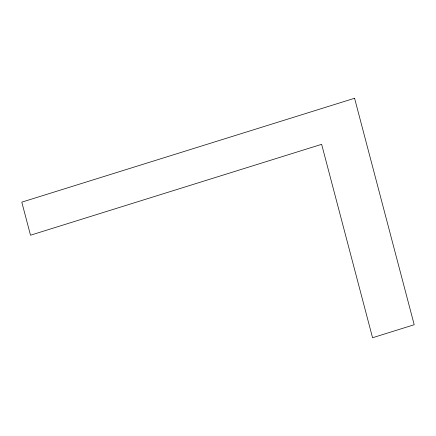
<?xml version="1.0" encoding="UTF-8"?>
<svg xmlns="http://www.w3.org/2000/svg" width="436" height="436" viewBox="0 0 436 436"><rect width="100%" height="100%" fill="white"/><g stroke="black" fill="none" stroke-linecap="round" stroke-linejoin="round"><path stroke-width="0.65" d="M354.577 98.258L21.8 202.146L30.504 235.211L321.637 144.327L372.557 337.742L414.2 324.738L354.577 98.258"/></g></svg>
